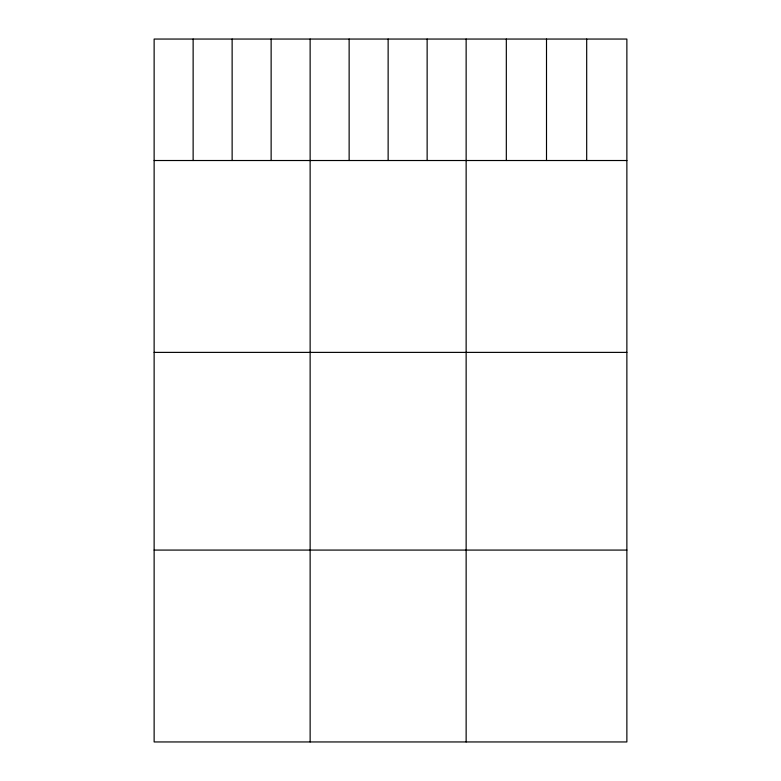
<?xml version="1.0" encoding="UTF-8"?>
<svg xmlns="http://www.w3.org/2000/svg" width="781" height="781" viewBox="0 0 781 781"><rect width="100%" height="100%" fill="white"/><g stroke="black" fill="none" stroke-linecap="round" stroke-linejoin="round"><path stroke-width="1.17" d="M626.87 160.515L626.87 741.95L154.13 741.95L154.13 39.05L626.87 39.05L626.87 160.515L154.13 160.515M154.13 352.387L626.87 352.387M154.13 550.078L626.87 550.078M586.687 39.05L586.687 160.515M546.505 39.05L546.505 160.515M506.322 39.05L506.322 160.515M466.14 39.05L466.14 741.95M427.139 39.05L427.139 160.515M388.137 39.05L388.137 160.515M349.136 39.05L349.136 160.515M310.135 39.05L310.135 741.95M271.134 39.05L271.134 160.515M232.133 39.05L232.133 160.515M193.132 39.05L193.132 160.515"/></g></svg>
